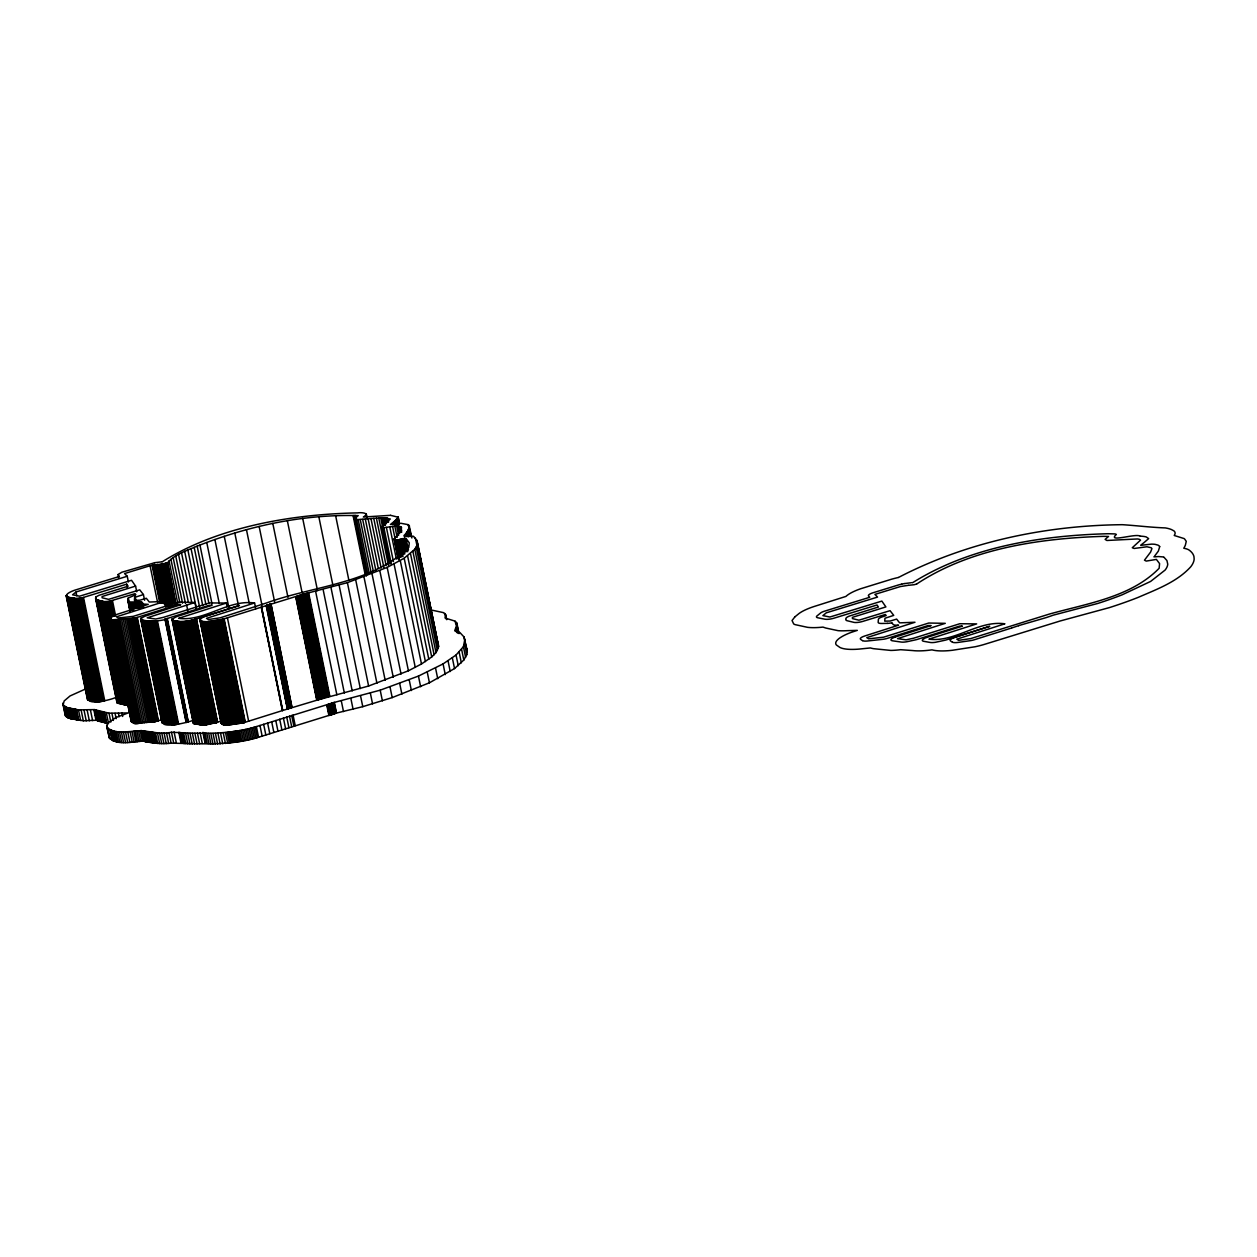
<?xml version="1.0" encoding="UTF-8"?>
<svg xmlns="http://www.w3.org/2000/svg" width="1257" height="1257" viewBox="0 0 1257 1257"><rect width="100%" height="100%" fill="white"/><g stroke="black" fill="none" stroke-linecap="round" stroke-linejoin="round"><path stroke-width="1.5" d="M162.153 719.68L153.81 721.848L133.541 723.231L112.109 619.748L109.956 618.114L113.491 615.49L148.247 604.366L143.597 604.067L141.538 601.962L128.073 602.024L128.403 597.923L135.866 594.734L135.033 593.665L109.029 601.38L103.812 601.6L96.648 599.84L118.048 703.26L128.575 704.973M127.9 600.673L130.241 612.426M144.586 600.265L143.424 594.561L134.64 597.405L134.405 600.327L139.857 600.217L146.315 598.285L149.316 602.04L164.667 601.427L116.477 616.81L118.268 617.988L133.258 616.354L178.431 602.197L194.961 602.496L196.123 608.199M413.726 536.503L417.261 541.453L417.057 545.192L414.794 549.246L404.188 558.218L387.187 567.41L347.403 582.651L302.387 594.498L261.456 607.115L282.511 710.551L243.607 722.759L227.878 725.1L223.369 724.77L201.874 621.225L199.784 619.402L203.32 617.03L239.443 605.465L196.453 618.931C193.531 621.665 161.1 623.771 176.797 616.59L212.087 605.293L209.212 605.293L167.291 618.475C165.83 621.414 129.33 623.331 144.995 616.213L180.819 604.743L177.85 604.696L135.175 618.02L112.313 619.858L133.776 723.341M95.611 598.521L96.145 596.824L98.832 595.362L128.104 586.202L126.69 584.159L83.512 597.405C75.483 600.233 55.795 597.279 74.179 590.366L119.415 576.46L118.079 574.543L121.835 572.234L154.862 562.68M430.255 609.786L443.548 612.646L445.999 615.459L445.119 618.035L454.971 621.099L457.155 623.928L454.673 630.794L459.921 632.57L463.99 636.938L467.038 649.853L466.756 654.724L463.802 660.035L454.531 668.567L429.438 682.787L392.2 697.588L362.77 706.67L336.483 713.065L258.565 737.246C230.11 746.155 200.209 743.578 171.125 743.186C161.902 744.27 152.537 743.201 143.518 741.143C132.739 741.3 118.724 746.139 109.438 738.158L106.704 726.452L108.008 722.854L115.911 717.543L128.23 712.923L108.998 713.206L94.338 709.592L78.468 709.891L67.077 707.581L63.101 704.926L64.17 700.95L70.046 695.954L86.199 688.679M296.448 596.588L317.314 700.07L368.615 686.023L408.415 670.782L421.488 663.979L431.717 656.971L436.006 652.619L438.63 646.648L417.261 541.453M107.254 727.504C113.837 733.569 123.846 731.841 132.001 731.448C145.121 728.683 158.193 735.534 171.486 732.25C199.722 733.601 228.774 735.094 256.381 726.593L334.299 702.412L380.195 690.172L418.44 676.077L443.077 663.916L456.055 655.007L463.424 646.679L464.854 639.185M389.34 563.026L381.939 526.919L390.298 519L382.175 517.695L356.579 519.66L354.804 518.575L358.214 515.621L353.044 515.511C299.653 514.851 246.655 526.557 197.16 546.151C186.932 550.519 174.974 554.306 167.621 562.617L176.027 604.507M408.431 549.985L406.058 538.577L395.924 540.259L394.148 539.363L400.229 531.318L401.611 527.783L400.873 526.934L396.631 525.96L383.888 527.641L381.939 526.919M171.973 619.324L193.374 723.325L204.043 725.1L221.373 721.125M131.262 720.968L133.336 723.121M413.427 536.33C396.348 535.231 407.315 538.122 409.421 525.74M65.788 712.342L65.631 716.129L69.905 718.423L83.323 720.78L96.522 720.245L108.542 723.576L106.342 712.908M395.531 524.845L394.745 521.027L398.265 517.24L390.597 515.339M1154.586 556.128L1158.341 551.132L1159.74 546.559M1163.746 557.15A7.621 2.074 -11.6 0 0 1163.086 556.93L1158.608 556.552A10.826 2.954 -11.6 0 0 1155.796 556.788L1153.879 556.835M794.88 616.873L792.051 620.518L793.686 623.928A35.165 9.569 -11.6 0 0 795.005 624.603L807.575 627.337A33.625 9.16 -11.6 0 0 822.942 627.102L824.796 627.699A33.452 9.113 -11.6 0 0 825.708 628.013L838.089 630.668A33.75 9.192 -11.6 0 0 847.517 630.653L857.337 630.37L851.303 632.35A33.593 9.145 -11.6 0 0 842.41 636.341L840.226 637.676A33.672 9.16 -11.6 0 0 836.345 644.951L839.849 647.402A30.812 8.39 -11.6 0 0 840.414 647.669L841.137 647.968A33.546 9.129 -11.6 0 0 846.841 649.162A33.782 9.192 -11.6 0 0 850.502 649.382A33.546 9.129 -11.6 0 0 859.175 649.083L870.441 647.936A33.703 9.176 -11.6 0 0 873.756 648.706L890.867 650.435A33.64 9.16 -11.6 0 0 900.578 649.696L912.755 650.56A33.719 9.176 -11.6 0 0 931.94 649.853L932.521 649.979A33.64 9.16 -11.6 0 0 952.366 650.278L975.023 646.774A33.562 9.129 -11.6 0 0 984.294 644.417L1056.618 622.089A36.484 9.93 -11.6 0 0 1058.19 621.602A35.243 9.6 -11.6 0 0 1059.635 621.131L1109.303 607.634A173.372 47.2 -11.6 0 0 1138.323 597.326C1156.739 589.313 1176.866 582.022 1190.709 566.828A109.862 29.917 -11.6 0 0 1194.15 559.019L1193.961 556.647A115.785 31.519 -11.6 0 0 1189.546 550.409A36.814 10.025 -11.6 0 0 1189.012 550.016L1188.305 549.608A36.013 9.805 -11.6 0 0 1187.566 549.278A35.542 9.679 -11.6 0 0 1186.624 548.932A35.652 9.71 -11.6 0 0 1185.162 548.523L1183.78 548.241A172.13 46.87 -11.6 0 0 1185.367 545.177L1186.262 541.374L1184.675 539.08A53.831 14.66 -11.6 0 0 1184.078 538.562L1174.227 535.482L1174.981 534.036A33.688 9.176 -11.6 0 0 1173.849 530.831L1171.414 529.543A52.747 14.361 -11.6 0 0 1169.073 528.741A51.191 13.937 -11.6 0 0 1165.286 527.909C1150.579 527.39 1136.862 525.599 1122.297 524.688C1045.353 525.457 967.026 541.861 898.472 577.466M128.403 581.944L127.24 576.256L75.986 592L72.576 594.797L79.568 596.195L131.529 580.278L135.583 586.092L136.746 591.796M88.179 698.232C87.566 706.465 114.183 698.719 116.005 697.321M795.021 616.763L799.153 613.416A33.578 9.145 -11.6 0 1 813.766 606.612L845.898 596.431A33.656 9.16 -11.6 0 1 860.574 588.779L891.307 579.288A32.195 8.768 -11.6 0 1 893.696 578.629A34.568 9.412 -11.6 0 1 897.042 577.796L898.299 577.497M117.671 699.945L116.838 702.427L118.048 703.26M395.232 525.065L394.447 521.246L390.424 524.499L401.093 523.321L408.274 524.672L411.495 536.959M222.018 721.612L221.012 723.026L223.165 724.645M162.844 721.078C160.503 729.531 187.686 722.304 192.195 720.685M194.238 721.565L193.374 723.325M363.32 517.036L390.487 515.323M364.263 516.407C369.967 512.699 360.209 512.353 357.695 512.887C291.498 514.192 217.995 526.824 162.263 561.785M323.253 698.028L302.151 594.608M323.002 698.122L301.9 594.702M282.636 710.504L317.314 700.07M167.26 562.759L175.76 604.601M917.013 583.798C970.813 548.319 1039.963 538.326 1103.379 536.346L1108.533 536.456L1105.123 539.394L1106.898 540.479L1137.491 538.954A17.912 4.871 -11.6 0 1 1139.423 539.363L1140.539 540.133L1132.258 547.753L1134.207 548.461L1146.95 546.779L1151.192 547.753L1151.931 548.602L1150.564 552.137L1144.467 560.182L1146.243 561.093L1156.377 559.396L1159.598 563.639L1159.127 568.29C1131.897 596.211 1089.788 603.109 1053.35 612.992A46.1 12.554 -11.6 0 0 1049.595 613.997L970.593 638.619L958.62 640.347L956.813 639.169L1004.893 623.802C978.26 620.078 955.021 642.61 928.923 639.153L976.673 623.896L959.767 623.739L913.65 638.195L906.061 639.844L897.529 638.635L945.28 623.331L928.75 623.032L883.577 637.189L868.603 638.823L866.796 637.629L914.986 622.246L899.635 622.859L896.634 619.104L890.192 621.037L884.724 621.147L884.959 618.24L893.743 615.38L890.05 610.666L858.908 620.204L852.45 618.585L852.419 617.344L885.902 606.911L881.848 601.097L829.903 617.014L822.895 615.616L826.305 612.819L877.559 597.075L874.888 594.388L900.373 586.563L908.261 585.322M158.665 564.597L166.395 563.089M290.697 707.817L269.658 604.381L290.461 707.911M916.73 583.908L915.347 584.395A3.818 1.037 -11.6 0 1 913.949 584.756L908.638 585.291M1019.553 625.357L1045.871 617.69A7.778 2.121 -11.6 0 0 1046.94 617.344L1051.166 615.914A7.793 2.121 -11.6 0 0 1052.706 615.317A37.427 10.197 -11.6 0 1 1056.147 614.406L1097.722 603.47A147.289 40.098 -11.6 0 0 1122.36 594.718L1150.595 581.441L1165.113 570.065A83.968 22.862 -11.6 0 0 1167.737 564.11L1166.92 560.543L1164.045 557.322M322.609 698.279L301.649 594.797M290.068 708.052L268.967 604.633M322.216 698.421L301.13 595.001M289.817 708.131L268.731 604.727M1011.744 627.95L1017.95 625.892A8.171 2.231 -11.6 0 0 1018.673 625.672M322.012 698.483L300.989 595.048M261.377 607.147L222.395 619.387L206.651 621.744L202.157 621.398L223.652 724.88M317.754 699.929L296.621 596.525M1011.524 628.029L974.442 639.719A7.668 2.09 -11.6 0 1 970.184 640.693L958.227 642.406A7.668 2.09 -11.6 0 1 952.476 642.217M227.124 606.864L226.354 603.061L209.448 602.92L163.331 617.376L155.742 619.025L147.21 617.816L194.961 602.496M289.456 708.257L268.479 604.806M226.354 603.061L178.604 618.334C204.702 621.791 227.941 599.259 254.574 602.983L255.737 608.687M895.314 637.032L931.138 625.577L928.169 625.53L887.599 638.289A7.683 2.09 -11.6 0 1 882.477 639.357L867.534 640.991A7.668 2.09 -11.6 0 1 862.632 640.693M254.574 602.983L206.494 618.334L208.301 619.528L220.274 617.8L266.814 602.857C314.376 585.605 371.302 583.892 408.808 547.455L409.279 542.82L406.09 538.577M135.583 586.092L102.1 596.525L102.131 597.766L108.589 599.369L139.731 589.847L143.424 594.561M166.662 606.298L157.863 564.503L150.054 565.744L124.569 573.569L127.24 576.256M287.664 708.791L266.783 605.324M288.859 708.445L267.71 605.041L288.01 708.697M288.183 708.634L267.128 605.214M901.646 584.159L899.886 584.568A7.966 2.168 -11.6 0 0 899.336 584.709A7.401 2.011 -11.6 0 0 898.409 584.976L872.971 592.785A7.668 2.09 -11.6 0 0 868.556 596.085L869.734 597.279L824.498 611.185A7.668 2.09 -11.6 0 0 820.522 613.039L816.909 616.009A7.636 2.074 -11.6 0 0 816.453 616.81L816.516 617.077A7.636 2.074 -11.6 0 0 817.034 617.533A7.951 2.168 -11.6 0 0 817.27 617.643A8.092 2.2 -11.6 0 0 817.553 617.721A8.328 2.263 -11.6 0 0 817.883 617.8L824.875 619.198A7.652 2.09 -11.6 0 0 833.847 618.224L877.009 604.994L878.423 607.021L850.455 615.726A7.668 2.09 -11.6 0 0 845.914 618.554L845.914 618.68M901.85 584.112L902.039 584.065A7.636 2.074 -11.6 0 1 904.663 583.562L904.883 583.547M202.833 732.391L205.111 743.044M154.564 562.712L161.964 561.816M904.961 583.531L910.744 582.777M158.162 564.487L166.93 606.298M912.771 582.604C970.074 546.701 1041.393 535.513 1108.014 533.722L1114.896 533.911A9.019 2.451 -11.6 0 1 1116.357 534.476C1106.647 542.961 1135.699 533.267 1139.8 536.048M887.269 623.362L881.817 623.472A7.636 2.074 -11.6 0 1 878.156 622.294L878.392 619.387A7.636 2.074 -11.6 0 1 881.44 617.14L886.185 615.569L885.352 614.484L862.789 621.398A7.668 2.09 -11.6 0 1 854.132 622.419L847.139 620.722A7.778 2.121 -11.6 0 1 846.699 620.581A8.045 2.184 -11.6 0 1 846.071 620.188A7.903 2.153 -11.6 0 1 845.961 619.937L845.93 619.465M1140.35 536.111L1143.132 536.362A25.643 6.976 -11.6 0 1 1146.243 536.943L1148.647 538.609L1144.059 542.584A122.243 33.279 -11.6 0 0 1142.864 543.495A85.02 23.145 -11.6 0 0 1142.063 544.14L1140.743 545.318L1151.412 544.14A16.702 4.541 -11.6 0 1 1155.183 544.36L1157.948 545.114A21.463 5.845 -11.6 0 1 1158.593 545.507A23.364 6.364 -11.6 0 1 1158.828 545.679A27.701 7.542 -11.6 0 1 1159.017 545.868A36.767 10.009 -11.6 0 1 1159.253 546.104L1159.315 546.167A8.029 2.184 -11.6 0 1 1159.63 546.434M96.538 599.809L95.595 598.112M158.602 564.566L167.26 606.408M110.883 730.018L113.209 740.75M952.272 642.091L950.481 640.929A7.668 2.09 -11.6 0 1 954.487 637.566L989.762 626.3L946.772 639.75A7.668 2.09 -11.6 0 1 944.447 640.363L935.585 642.264A7.668 2.09 -11.6 0 1 930.18 642.453L923.816 641.321A8.453 2.31 -11.6 0 1 923.439 641.243A7.809 2.121 -11.6 0 1 922.842 641.023A7.683 2.09 -11.6 0 1 923.989 638.635M200.507 620.33L222.128 723.953M223.102 724.598L201.639 621.068M862.428 640.583L860.636 639.389A7.668 2.09 -11.6 0 1 864.643 636.026L898.566 625.185L896.068 625.185A7.746 2.105 -11.6 0 1 894.293 624.996A7.668 2.09 -11.6 0 1 893.601 624.76A7.746 2.105 -11.6 0 1 893.146 624.43L892.25 623.283M456.354 622.372L458.726 633.229M891.967 622.938L891.857 622.796A7.668 2.09 -11.6 0 1 887.269 623.378M142.497 603.156L143.644 607.445M436.635 641.431L438.489 644.825M106.656 725.32L109.438 738.158M466.19 647.591L467.038 649.853M463.99 636.938L467.243 652.226M464.571 644.071L466.756 654.724M463.424 646.679L465.609 657.332M456.841 622.953L459.025 633.622M456.935 625.845L458.396 632.947M461.618 649.366L463.802 660.035M456.652 626.772L457.737 632.098M455.207 621.288L455.945 624.839M456.26 627.73L457.359 633.057M455.804 628.736L456.527 632.287M459.151 652.147L461.335 662.816M456.055 655.007L458.239 665.66M445.638 614.359L446.722 619.685M444.742 613.385L445.842 618.711M452.347 657.914L454.531 668.567M448.042 660.868L450.226 671.537M443.077 663.916L445.261 674.585M417.418 543.275L438.63 646.648M416.601 539.709L437.813 643.081M417.057 545.192L438.269 648.565M415.423 538.059L416.994 545.727M416.177 547.172L437.389 650.545M414.794 549.246L436.006 652.619M409.169 525.505L411.872 537.996M408.509 524.86L411.149 536.613M408.274 524.672L409.578 530.517M408.871 528.568L410.442 536.236M408.478 529.417L409.656 535.168M412.893 551.383L434.121 654.756M408.022 530.313L409.201 536.048M407.504 531.208L408.682 536.943M435.55 668.048L437.735 678.717M406.922 532.104L407.708 535.938M406.31 532.984L407.095 536.802M410.489 553.599L431.717 656.971M404.408 536.111L407.755 551.713M403.921 538.405L406.655 551.713M407.598 555.877L428.81 659.234M400.873 526.934L401.659 530.737M400.48 526.652L401.659 532.355M402.806 538.53L405.54 551.839M398.265 517.24L399.49 523.525M398.045 517.004L399.349 523.823M399.915 526.384L401.093 532.088M397.699 516.784L399.113 524.153M397.589 518.78L398.375 522.598M399.129 526.149L400.292 531.852M401.69 538.75L404.801 553.944M397.165 519.157L397.95 522.991M398.045 526.007L399.616 533.612M396.662 519.581L397.84 525.316M400.574 539.017L403.701 554.227M404.188 558.218L425.4 661.575M396.081 520.021L396.866 523.855M427.254 672.134L429.438 682.787M399.506 539.332L403.01 556.427M395.436 520.508L396.222 524.342M396.631 525.96L398.579 535.466M398.485 539.63L401.989 556.741M394.117 521.498L394.902 525.316M393.74 521.765L394.525 525.599M394.808 526.055L397.149 537.446M397.526 539.913L401.046 557.024M396.678 540.133L400.182 557.244M395.924 540.259L399.443 557.37M400.276 560.606L421.488 663.979M392.53 526.306L395.264 539.599M395.311 540.274L399.223 559.286M394.462 538.436L398.752 559.349M394.258 538.782L398.548 559.679M394.148 539.08L398.17 558.627M389.749 526.746L396.379 559.051M387.816 518.245L388.602 522.048M387.172 518.135L387.957 521.938M386.528 518.057L387.297 521.859M418.44 676.077L420.624 686.731M385.883 517.994L386.669 521.796M385.255 517.947L386.433 523.65M384.658 517.9L385.836 523.603M386.402 527.421L393.425 561.628M394.054 564.032L415.266 667.404M384.092 517.853L385.27 523.556M383.574 517.805L385.129 525.41M383.086 517.727L384.642 525.332M382.175 517.695L383.746 525.3M383.888 527.641L391.304 563.749M380.698 517.774L387.722 551.98M382.144 526.133L389.953 564.142M378.734 517.915L388.476 565.43M387.187 567.41L408.415 670.782M376.393 518.135L386.135 565.65M409.216 679.864L411.4 690.533M373.769 518.403L383.919 567.803M370.988 518.67L381.138 568.085M379.818 570.694L401.046 674.066M368.144 518.952L378.294 568.368M366.258 513.909L367.123 517.994M366.038 513.657L366.824 517.491M399.71 683.494L401.894 694.147M365.347 519.22L375.874 570.537M362.676 519.44L373.219 570.757M372.041 573.899L393.268 677.272M360.256 519.597L371.192 572.815M358.198 519.675L369.118 572.893M355.762 515.48L356.548 519.282M356.579 519.66L367.5 572.878M355.181 515.48L356.36 521.184M390 686.935L392.2 697.588M354.537 515.496L366.808 574.638M354.804 518.575L366.384 575.973M353.83 515.496L365.928 574.418M353.044 515.511L365.143 574.433M363.98 576.979L385.192 680.351M380.195 690.172L382.395 700.84M355.715 579.901L376.943 683.274M335.635 515.716L348.896 580.325M370.375 693.204L372.559 703.873M347.403 582.651L368.615 686.023M339.123 585.212L360.335 688.585M360.586 696.017L362.77 706.67M318.822 516.706L332.869 585.134M330.984 587.538L352.211 690.91M350.892 698.578L353.076 709.247M323.128 589.612L344.339 692.984M341.307 700.903L343.491 711.556M302.701 518.403L317.518 590.617M315.633 591.434L336.86 694.791M334.299 702.412L336.483 713.065M334.079 702.474L336.263 713.143M333.702 702.6L335.886 713.269M333.278 702.757L335.462 713.41M332.822 702.899L335.006 713.567M332.351 703.072L334.535 713.725M331.879 703.229L334.079 713.882M308.641 592.943L329.853 696.315M331.424 703.37L333.624 714.039M308.091 593.053L329.303 696.425M331.015 703.511L333.199 714.18M330.528 703.684L332.728 714.337M307.525 593.178L328.753 696.551M330.214 703.794L332.398 714.447M329.868 703.904L332.052 714.557M306.959 593.32L328.187 696.692M329.507 704.014L331.707 714.683M306.394 593.445L327.621 696.818M329.098 704.156L331.282 714.809M305.828 593.587L327.056 696.959M328.674 704.281L330.858 714.95M328.313 704.391L330.497 715.06M305.278 593.728L326.49 697.101M327.951 704.517L330.135 715.17M327.527 704.643L329.711 715.296M304.728 593.87L325.956 697.242M327.087 704.768L329.271 715.437M304.21 594.011L325.437 697.384M326.726 704.878L328.91 715.532M303.707 594.137L324.935 697.509M303.236 594.262L324.463 697.635M302.796 594.388L324.007 697.761M287.334 520.649L302.151 592.88M302.387 594.498L323.489 697.918M301.397 594.907L322.483 698.326M300.643 595.174L321.855 698.531M300.392 595.252L321.603 698.625M300.062 595.362L321.289 698.735M299.685 595.488L320.912 698.861M299.26 595.629L320.488 699.002M298.805 595.787L320.032 699.159M298.333 595.944L319.561 699.316M297.878 596.101L319.089 699.473M297.422 596.258L318.634 699.63M296.998 596.399L318.21 699.772M296.181 596.666L317.22 700.102M295.914 596.745L317.031 700.149M295.725 596.808L316.764 700.228M272.785 523.368L287.994 597.484M259.131 526.4L274.733 602.417M292.017 707.314L270.931 603.894L291.875 707.377M270.475 604.067L291.498 707.518M293.054 715.013L295.238 725.682M270.066 604.224L291.278 707.597M269.846 604.303L291.074 707.675M269.234 604.538L290.304 707.958M291.671 715.453L293.871 726.106M268.228 604.884L289.33 708.304M267.977 604.963L289.063 708.382M267.427 605.136L288.497 708.539M289.519 716.129L291.703 726.797M266.437 605.418L287.507 708.838M266.154 605.513L287.366 708.885M286.722 717.024L288.906 727.677M246.451 529.653L262.053 605.685M261.55 607.084L282.762 710.456M261.236 607.194L282.416 710.566M283.406 718.061L285.606 728.714M279.714 719.224L281.898 729.893M275.77 720.481L277.954 731.134M234.792 533.015L249.232 603.329M271.685 721.769L273.869 732.422M267.615 723.042L269.799 733.711M263.656 724.299L265.84 734.952M224.249 536.346L238.296 604.774M259.963 725.462L262.147 736.115M256.381 726.593L258.565 737.246M255.187 726.955L257.386 737.623M253.678 727.394L255.878 738.063M214.884 539.552L228.931 607.979M252.154 727.819L254.354 738.472M250.614 728.227L252.798 738.88M227.423 617.863L248.65 721.235M249.043 728.604L251.243 739.273M247.488 728.981L249.672 739.635M224.123 618.9L245.335 722.272M223.777 619.01L245.005 722.382M223.447 619.104L244.659 722.476M223.102 619.198L244.314 722.571M245.916 729.311L248.1 739.98M222.74 619.292L243.968 722.665M206.761 542.505L219.237 603.313M222.395 619.387L243.607 722.759M222.033 619.465L243.245 722.838M221.672 619.544L242.884 722.916M244.329 729.641L246.529 740.31M221.311 619.622L242.522 722.995M220.949 619.685L242.161 723.058M220.588 619.748L241.8 723.121M220.226 619.811L241.438 723.184M242.758 729.956L244.942 740.609M219.252 619.952L240.48 723.325M218.561 620.047L239.773 723.419M241.171 730.223L243.371 740.892M217.65 620.188L238.861 723.561M239.584 730.49L241.784 741.143M216.581 620.345L237.793 723.718M238.28 730.694L240.464 741.347M199.957 545.082L212.04 603.988M215.387 620.518L236.599 723.875M237.824 730.757L240.008 741.41M237.4 730.82L239.584 741.473M214.099 620.691L235.326 724.063M236.693 730.914L238.877 741.583M235.797 731.055L237.982 741.709M212.779 620.879L234.006 724.252M197.16 546.151L208.866 603.171M234.713 731.197L236.897 741.866M211.459 621.084L232.671 724.441M233.519 731.37L235.703 742.039M210.186 621.257L231.398 724.629M194.175 547.329L205.881 604.35M232.246 731.558L234.43 742.211M208.976 621.429L230.204 724.802M230.927 731.747L233.111 742.416M207.908 621.587L229.135 724.959M207.279 621.665L228.491 725.038M229.591 731.935L231.791 742.604M206.651 621.744L227.878 725.1M191.048 548.602L202.754 605.623M206.054 621.775L227.281 725.148M205.488 621.806L226.716 725.179M228.318 732.124L230.502 742.777M204.954 621.822L226.166 725.195M204.435 621.806L225.663 725.179M227.124 732.297L229.308 742.95M203.964 621.791L225.176 725.163M203.508 621.744L224.736 725.116M203.115 621.681L224.327 725.053M202.754 621.602L223.966 724.975M225.506 732.532L227.69 743.186M187.874 549.953L199.564 606.958M201.293 620.848L222.693 724.331M201.104 620.722L222.316 724.095M200.083 618.837L221.735 723.702M199.879 619.12L221.389 723.482M223.259 732.831L225.443 743.484M199.784 619.402L221.138 723.262M184.685 551.367L196.375 608.388M220.556 733.114L222.74 743.767M196.453 618.931L217.681 722.304M196.265 618.978L217.304 722.414M195.888 619.104L217.115 722.461M195.699 619.151L216.927 722.524M195.511 619.198L216.534 722.634M181.542 552.844L191.692 602.26M195.118 619.308L216.345 722.681M194.929 619.355L216.141 722.728M194.725 619.402L215.953 722.775M217.948 733.318L220.132 743.971M194.521 619.45L215.544 722.869M194.128 619.544L215.246 722.932M193.735 619.622L214.963 722.995M193.295 619.717L214.523 723.089M192.73 619.842L213.941 723.215M178.541 554.384L188.299 601.899M192.054 620L213.266 723.372M215.434 733.444L217.634 744.097M191.284 620.157L212.512 723.529M190.483 620.33L211.695 723.702M186.665 605.183L187.843 610.886M213.061 733.491L215.246 744.144M189.634 620.518L210.862 723.891M175.729 555.971L185.486 603.486M188.801 620.691L210.029 724.063M188 620.879L209.212 724.252M210.83 733.444L213.014 744.113M187.23 621.037L208.458 724.409M186.555 621.194L207.782 724.551M173.167 557.605L182.532 603.219M185.91 621.319L207.138 724.692M208.725 733.334L210.925 744.003M185.266 621.429L206.494 724.802M184.638 621.539L205.865 724.912M184.025 621.618L205.237 724.99M206.792 733.145L208.976 743.798M170.921 559.255L179.892 602.967M183.412 621.681L204.64 725.053M182.831 621.728L204.043 725.1M182.265 621.759L203.477 725.132M205.017 732.878L207.201 743.531M181.715 621.775L202.943 725.148M169.035 560.936L178.023 604.648M181.212 621.759L202.424 725.132M180.725 621.744L201.937 725.116M203.414 732.532L205.614 743.186M180.27 621.696L201.481 725.069M179.767 621.618L201.073 725.006M179.531 621.571L200.743 724.943M167.087 562.822L175.509 604.696M179.154 621.508L200.382 724.88M175.273 604.79L166.851 562.916L174.99 604.9M178.683 621.429L199.894 724.802M178.101 621.319L199.329 724.692M165.924 563.262L174.11 603.171M165.468 563.435L173.655 603.344M177.473 621.209L198.685 724.582M200.099 732.752L202.283 743.421M165.028 563.576L173.23 603.486M176.797 621.084L198.009 724.456M164.588 563.702L172.79 603.611M164.133 563.827L172.712 605.638M176.09 620.958L197.302 724.331M163.63 563.937L172.209 605.748M175.383 620.832L196.611 724.205M163.064 564.047L171.643 605.858M174.707 620.722L195.935 724.079M197.443 733.035L199.643 743.704M162.42 564.142L170.999 605.953M174.079 620.597L195.291 723.969M173.403 620.487L194.725 723.875M161.682 564.252L170.261 606.063M173.12 620.424L194.521 723.828M172.523 618.57L194.254 723.765M172.319 618.758L193.939 723.671M160.817 564.362L169.396 606.173M172.162 618.947L193.594 723.498M194.882 733.255L197.066 743.908M159.828 564.472L168.407 606.283M157.644 564.534L166.223 606.345M192.4 733.381L194.584 744.034M157.298 564.582L165.83 607.115M156.858 564.644L165.044 604.554M156.324 564.707L164.526 604.617M167.291 618.475L188.314 721.911M166.914 618.601L188.126 721.958M155.742 564.786L163.536 602.794M166.725 618.648L187.937 722.021M166.537 618.711L187.56 722.131M190.027 733.428L192.211 744.097M155.114 564.864L162.907 602.873M166.144 618.805L187.372 722.178M165.955 618.853L187.167 722.225M165.767 618.915L186.774 722.335M154.47 564.943L162.263 602.951M165.358 619.01L186.586 722.382M165.17 619.057L186.382 722.414M153.81 565.037L161.619 603.046M164.966 619.088L186.177 722.461M153.181 565.116L160.99 603.124M187.749 733.412L189.948 744.065M152.6 565.194L160.393 603.203M152.066 565.257L159.875 603.266M185.627 733.302L187.812 743.955M150.054 565.744L157.471 601.852M183.648 733.114L185.847 743.767M182.202 732.894L184.386 743.563M181.778 732.815L183.962 743.484M181.527 732.784L183.711 743.437M181.149 732.705L183.349 743.374M180.678 732.627L182.862 743.28M157.392 620.738L178.604 724.111M180.112 732.517L182.296 743.186M156.779 620.864L177.991 724.236M179.468 732.407L181.652 743.076M156.167 620.974L177.378 724.346M178.793 732.281L180.977 742.95M155.569 621.068L176.781 724.441M154.972 621.162L176.184 724.535M154.391 621.225L175.619 724.598M153.825 621.272L175.053 724.645M153.275 621.304L174.503 724.676M152.757 621.319L173.969 724.692M152.254 621.319L173.466 724.692M151.783 621.304L172.995 724.676M174.079 731.888L176.263 742.541M151.327 621.272L172.555 724.645M150.793 621.209L172.13 724.598M150.479 621.162L171.69 724.535M149.976 621.099L171.203 724.472M149.332 621.005L170.559 724.378M171.486 732.25L173.67 742.903M148.577 620.895L169.789 724.268M147.729 620.769L168.941 724.142M146.818 620.644L168.029 724.016M142.214 602.826L143.282 606.99M145.875 620.502L167.087 723.875M168.941 732.532L171.125 743.186M141.931 602.464L142.858 606.471M141.538 601.962L142.827 607.854M141.145 602.056L142.324 607.791M144.932 620.377L166.144 723.749M140.737 602.134L141.915 607.869M140.344 602.197L141.522 607.948M144.021 620.235L165.248 723.608M139.951 602.26L141.13 608.011M166.474 732.752L168.658 743.406M139.558 602.323L140.737 608.058M143.172 620.125L164.384 723.498M139.166 602.37L140.344 608.121M138.789 602.417L139.967 608.168M142.277 620L163.63 723.388M138.411 602.464L139.59 608.199M142.041 619.952L163.379 723.341M141.727 619.874L163.143 723.294M138.034 602.496L139.213 608.231M141.13 618.098L162.844 723.215M137.657 602.512L138.836 608.262M140.941 618.287L162.562 723.121M140.784 618.475L162.279 722.979M137.296 602.527L138.474 608.278M140.627 618.837L161.964 722.728M164.07 732.894L166.254 743.563M136.872 602.543L138.129 608.294M136.667 602.559L137.846 608.294M134.813 595.08L135.992 600.815M136.353 602.559L137.532 608.294M135.945 602.559L137.123 608.309M134.64 597.405L135.426 601.207M135.442 602.574L136.636 608.325M161.76 732.972L163.96 743.641M134.908 602.59L136.086 608.325M134.326 602.606L135.505 608.341M137.264 617.47L158.492 720.827M133.713 602.606L134.892 608.357M136.872 617.58L158.083 720.952M136.447 617.706L157.675 721.078M133.116 602.622L134.295 608.372M136.039 617.816L157.251 721.188M159.56 732.988L161.744 743.641M132.535 602.637L133.713 608.372M135.615 617.925L156.826 721.298M135.175 618.02L156.402 721.392M131.985 602.653L133.556 610.305M131.498 602.653L133.069 610.321M134.75 618.114L155.962 721.487M131.152 602.653L132.723 610.321M134.31 618.208L155.538 721.581M130.822 602.653L132.394 610.321M133.886 618.287L155.098 721.659M157.471 732.91L159.655 743.578M126.69 584.159L127.476 587.993M130.508 602.637L132.079 610.305M130.209 602.622L131.781 610.289M133.446 618.365L154.658 721.738M129.927 602.606L131.498 610.258M129.66 602.574L131.231 610.226M133.006 618.428L154.234 721.801M129.408 602.527L130.979 610.179M132.582 618.491L153.81 721.848M128.23 598.143L129.015 601.962M129.172 602.48L130.744 610.132M128.12 598.363L130.524 610.085M132.158 618.538L153.37 721.911M155.507 732.784L157.691 743.437M127.978 599.746L130.147 609.959M131.954 618.554L153.181 721.927M127.947 600.076L130.257 612.159M131.404 618.617L152.616 721.989M130.524 618.711L151.736 722.084M154.03 732.595L156.214 743.264M153.59 732.532L155.774 743.201M153.275 732.501L155.459 743.154M152.773 732.422L154.957 743.076M129.392 618.837L150.604 722.209M152.128 732.328L154.312 742.997M128.057 618.978L149.269 722.351M151.374 732.218L153.558 742.887M118.079 574.543L118.865 578.361M150.51 732.093L152.71 742.761M126.548 619.151L147.776 722.524M149.599 731.967L151.798 742.636M148.672 731.841L150.856 742.494M124.946 619.324L146.173 722.696M147.729 731.7L149.913 742.353M146.818 731.574L149.002 742.227M123.296 619.497L144.524 722.869M145.969 731.448L148.153 742.101M145.105 731.323L147.289 741.976M121.646 619.685L142.874 723.058M144.665 731.26L146.849 741.913M144.115 731.165L146.315 741.819M143.612 731.071L145.796 741.724M143.125 730.961L145.309 741.63M120.044 619.858L141.271 723.231M142.638 730.851L144.838 741.52M142.182 730.741L144.382 741.394M141.758 730.616L143.942 741.269M118.551 620.015L139.778 723.388M141.224 730.443L143.518 741.143M140.187 730.553L142.371 741.206M117.215 620.172L138.427 723.545M116.665 620.22L137.893 723.592M112.47 600.563L115.613 615.883M116.147 620.267L137.359 723.639M138.537 730.741L140.721 741.394M111.622 600.815L114.764 616.134M115.628 620.282L136.856 723.655M115.157 620.298L136.369 723.671M110.757 601.035L113.9 616.339M114.686 620.282L135.913 723.655M114.261 620.267L135.473 723.639M136.887 730.914L139.071 741.567M109.893 601.223L113.036 616.527M113.853 620.235L135.08 723.608M113.476 620.188L134.703 723.561M113.146 620.125L134.358 723.498M109.029 601.38L112.172 616.684M112.831 620.047L134.043 723.419M135.285 731.087L137.469 741.756M108.181 601.506L111.323 616.826M107.348 601.6L111.339 620.832M115.613 641.808L118.802 657.207M121.898 672.432L122.73 676.345M123.469 680.084L125.087 687.83M128.245 703.15L130.209 712.719M110.255 617.297L131.466 720.67M133.792 731.26L135.976 741.913M110.035 617.596L131.545 721.942M106.546 601.663L131.294 721.722M105.792 601.71L127.004 705.067M132.001 731.448L134.185 742.101M105.069 601.71L126.297 705.083M104.41 601.663L125.637 705.036M103.812 601.6L125.024 704.973M103.2 601.475L124.506 704.863M130.068 731.637L132.268 742.29M102.948 601.412L124.176 704.784M102.571 601.317L123.799 704.69M102.084 601.207L123.296 704.58M101.503 601.05L122.73 704.423M100.859 600.893L122.086 704.266M127.758 731.81L129.942 742.463M100.167 600.72L121.395 704.093M99.46 600.547L120.672 703.92M98.737 600.375L119.965 703.747M121.929 712.923L122.652 716.474M125.527 731.92L127.727 742.573M98.046 600.202L119.274 703.574M97.402 600.045L118.629 703.417M95.909 597.059L117.859 703.213M95.736 597.295L117.592 703.134M123.406 731.951L125.59 742.62M95.626 597.515L117.247 702.946M95.611 598.646L116.995 702.742M118.409 713.206L119.148 716.757M121.395 731.935L123.579 742.588M119.509 731.857L121.693 742.51M115.063 713.363L116.163 718.69M117.734 731.7L119.918 742.368M116.084 731.495L118.268 742.149M111.92 713.363L113.381 720.465M114.591 731.228L116.775 741.897M113.224 730.898L115.424 741.567M108.998 713.206L110.82 722.099M112.03 730.521L114.214 741.174M111.15 730.144L113.507 740.876M83.512 597.405L104.74 700.762M110.537 729.83L112.941 740.609M112.596 740.42L110.255 729.673L112.376 740.279M82.711 597.625L103.922 700.997M81.878 597.845L103.105 701.217M108.102 728.243L110.286 738.896M81.045 598.018L102.273 701.39M104.504 712.546L106.688 723.215M104.017 712.42L106.201 723.089M103.75 712.358L105.934 723.026M80.212 598.175L101.44 701.547M103.373 712.263L105.572 722.932M102.885 712.153L105.069 722.806M79.395 598.316L100.623 701.689M102.304 712.012L104.504 722.665M78.594 598.411L99.822 701.783M101.66 711.839L103.86 722.508M77.824 598.489L99.036 701.862M100.969 711.666L103.153 722.335M75.986 592L76.771 595.787M77.07 598.521L98.282 701.893M100.261 711.493L102.446 722.162M76.363 598.536L97.575 701.909M99.539 711.321L101.738 721.974M75.703 598.521L96.915 701.893M98.847 711.148L101.031 721.801M75.09 598.458L96.318 701.83M98.203 710.991L100.403 721.644M74.462 598.363L95.768 701.752M97.559 710.833L99.743 721.487M74.194 598.301L95.406 701.673M97.323 710.771L99.523 721.424M97.103 710.708L99.303 721.361M73.786 598.222L94.998 701.595M96.852 710.629L99.036 721.298M96.396 710.488L98.8 721.219M73.252 598.128L94.479 701.485M96.161 710.409L98.36 721.078M95.941 710.331L98.125 720.999M72.623 598.002L93.851 701.359M95.689 710.236L97.873 720.905M95.296 710.079L97.669 720.811M95.092 709.985L97.292 720.654M71.932 597.861L93.144 701.233M94.841 709.875L97.04 720.528M94.479 709.686L96.663 720.34M71.178 597.703L92.405 701.076M94.338 709.592L96.522 720.245M93.835 709.655L96.019 720.308M70.408 597.546L91.635 700.919M69.638 597.389L90.865 700.762M68.899 597.248L90.111 700.62M68.192 597.106L89.42 700.479M67.485 596.965L88.791 700.353M67.234 596.902L88.618 700.306M90.425 709.969L92.609 720.622M66.59 595.174L88.383 700.259M66.432 595.347L88.1 700.165M66.307 595.519L87.754 699.976M66.15 595.834L87.487 699.756M87.157 710.158L89.341 720.811M84.046 710.205L86.23 720.858M81.139 710.111L83.323 720.78M78.468 709.891L80.652 720.544M76.551 709.577L78.735 720.245M76.033 709.482L78.217 720.135M75.781 709.435L77.965 720.088M75.357 709.341L77.541 720.01M74.839 709.247L77.023 719.9M74.21 709.121L76.394 719.774M73.503 708.979L75.703 719.633M72.765 708.822L74.949 719.491M71.995 708.665L74.179 719.334M71.225 708.524L73.409 719.177M70.471 708.367L72.655 719.02M69.779 708.225L71.963 718.878M69.072 708.084L71.272 718.753M68.758 708.021L70.958 718.674M68.397 707.942L70.581 718.595M68.067 707.864L70.266 718.517M67.705 707.77L69.905 718.423M67.359 707.66L69.559 718.328M67.077 707.581L69.261 718.234M66.747 707.471L68.946 718.14M66.464 707.377L68.648 718.03M66.181 707.267L68.365 717.92M65.898 707.157L68.098 717.81M65.647 707.031L67.831 717.7M65.254 706.858L67.454 717.511M64.594 706.481L66.778 717.134M63.95 705.994L66.134 716.663M62.944 703.072L65.631 716.129M62.85 703.716L65.285 715.579M108.84 735.973L108.888 737.121M923.989 638.587A7.809 2.121 -11.6 0 1 926.676 637.488L962.406 626.127L959.531 626.112L917.421 639.357A7.636 2.074 -11.6 0 1 916.667 639.577L916.463 639.624A7.872 2.137 -11.6 0 1 915.489 639.876L907.711 641.557A7.668 2.09 -11.6 0 1 901.238 642.06L892.721 640.834A7.636 2.074 -11.6 0 1 891.59 640.536A7.825 2.137 -11.6 0 1 890.93 639.64A7.636 2.074 -11.6 0 1 895.298 637.048M1019.176 625.499A9.035 2.467 -11.6 0 1 1018.641 625.687M911.796 582.667A8.406 2.294 -11.6 0 1 912.283 582.635M219.865 619.858L240.92 723.262L219.865 619.858"/></g></svg>
